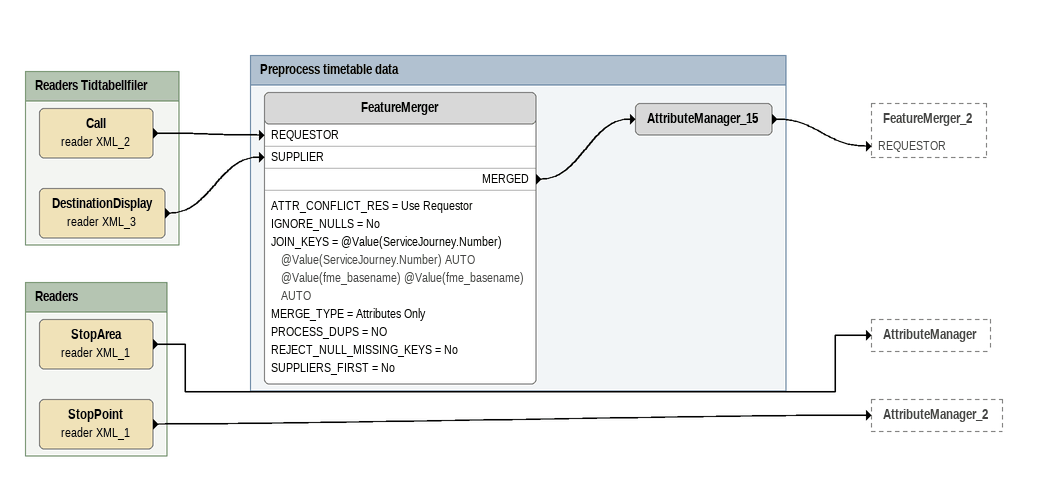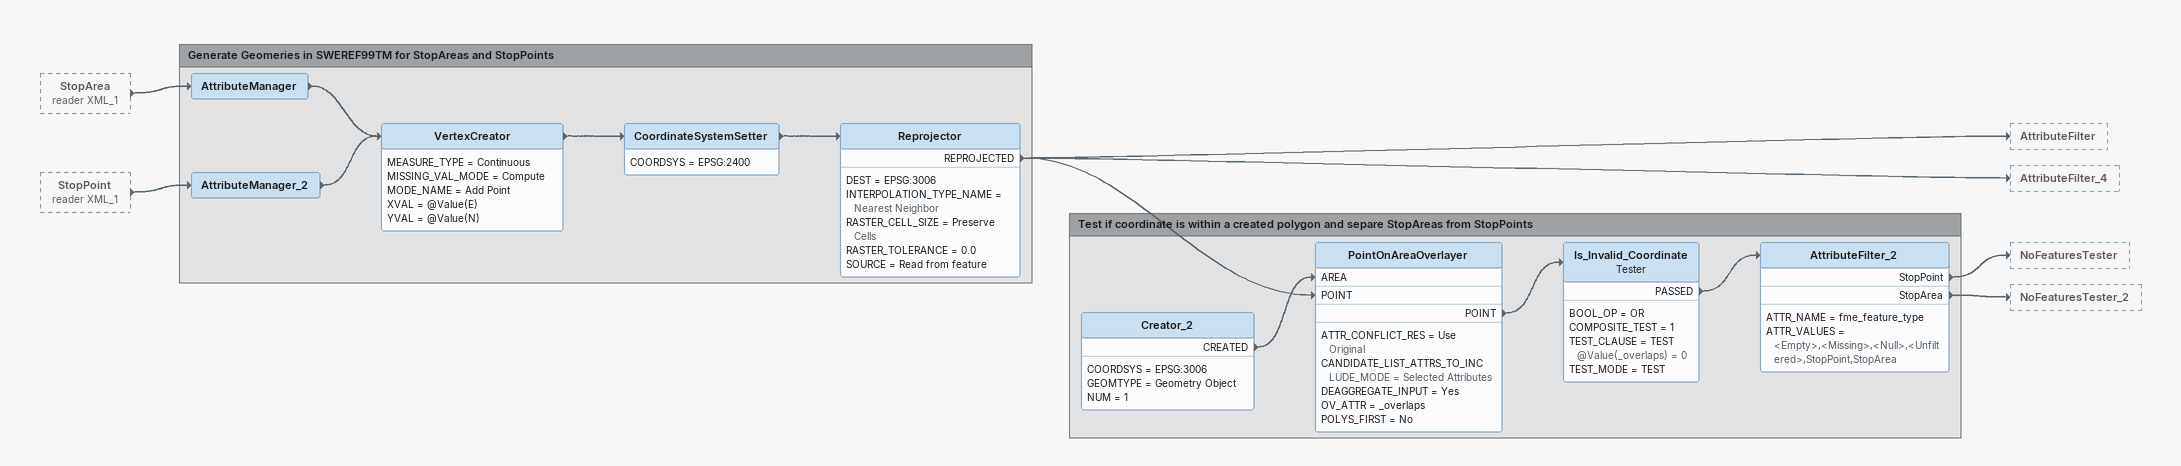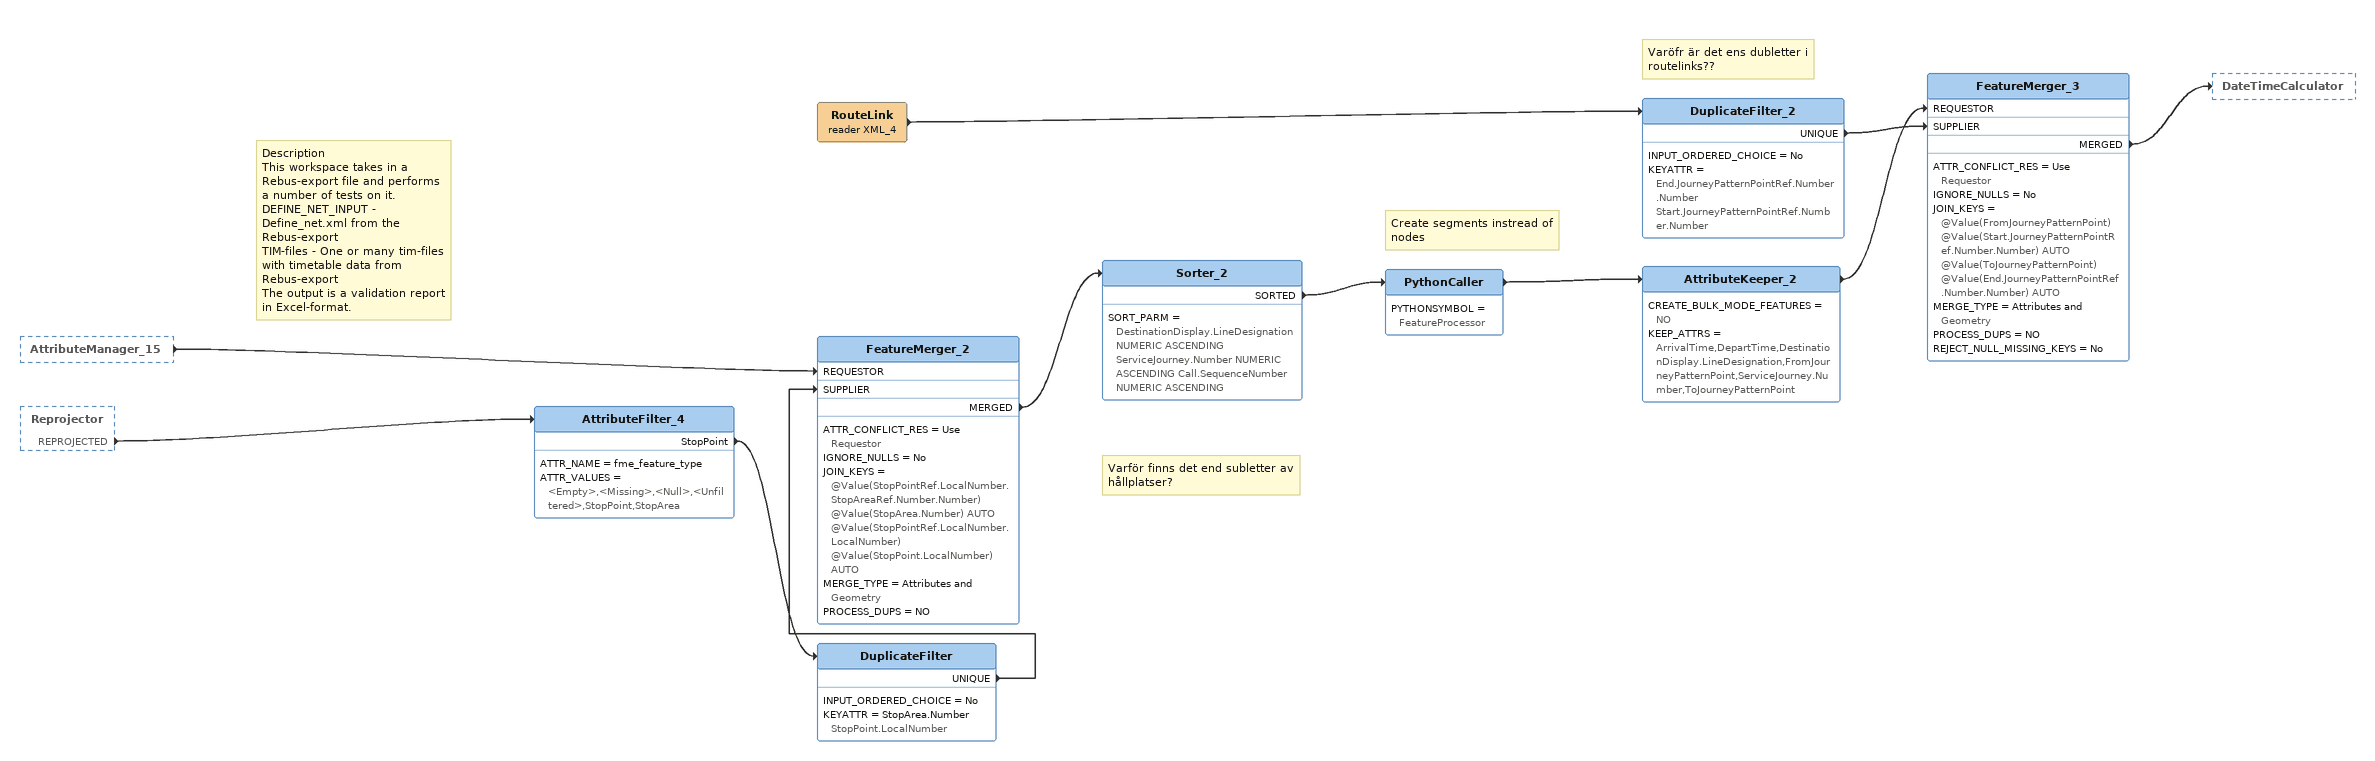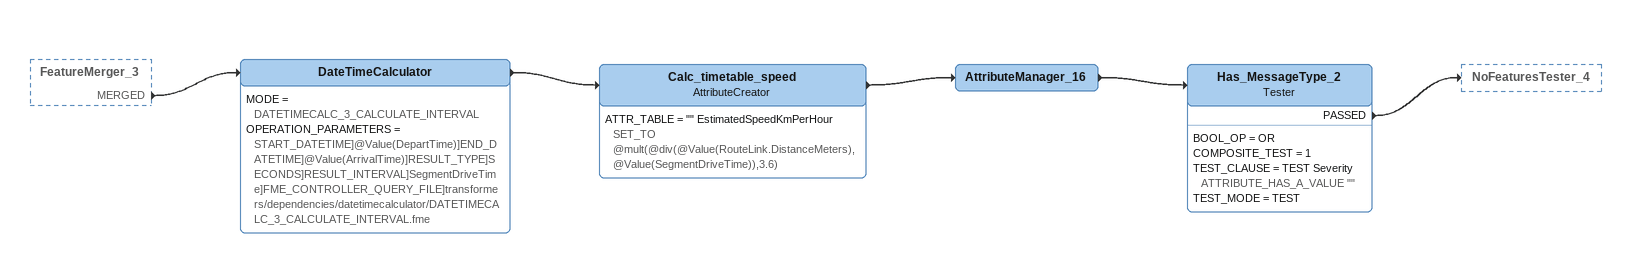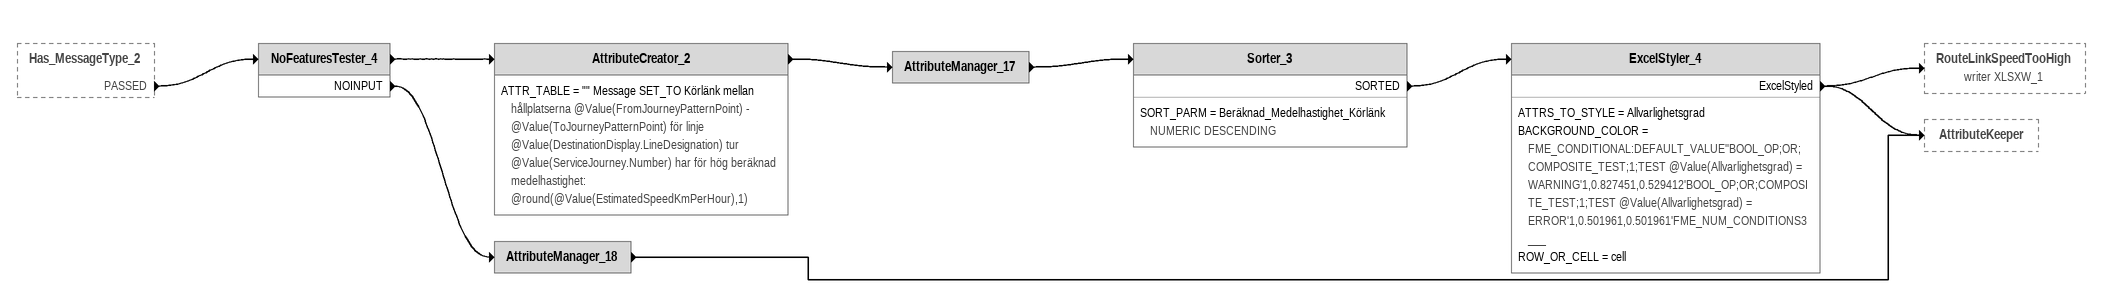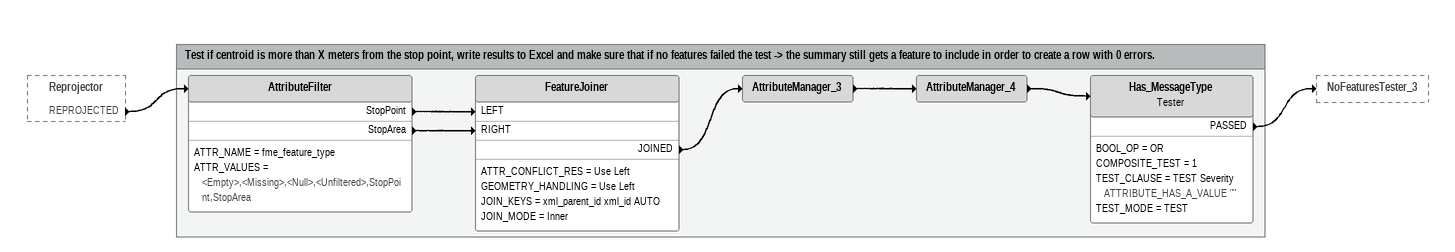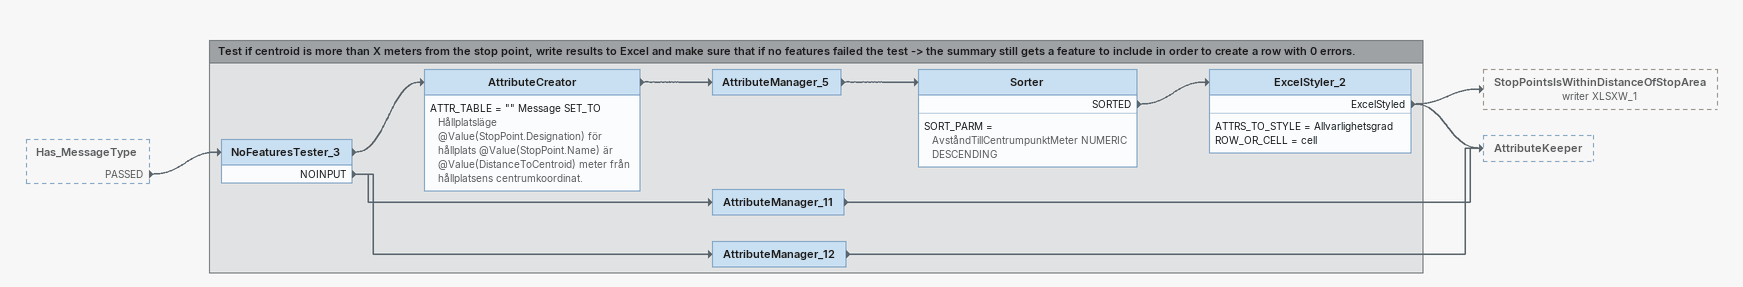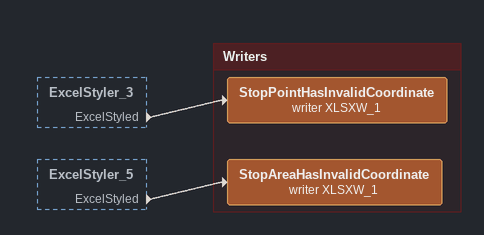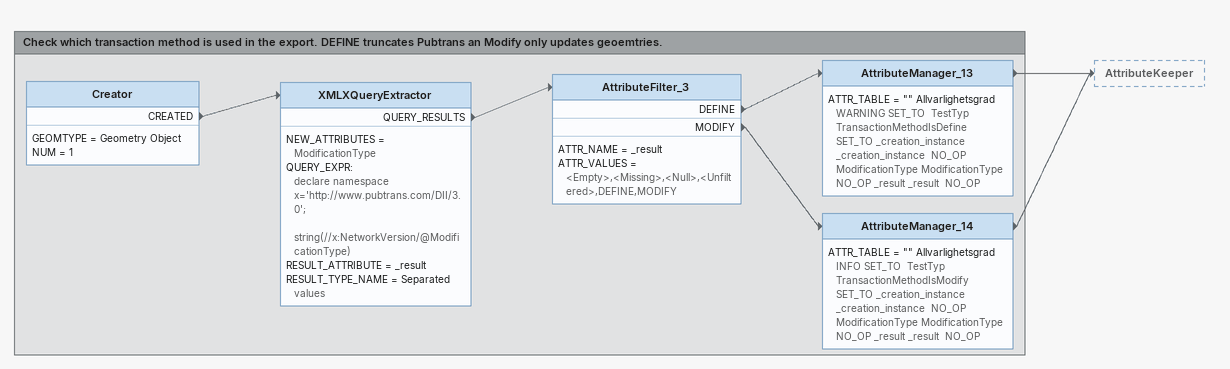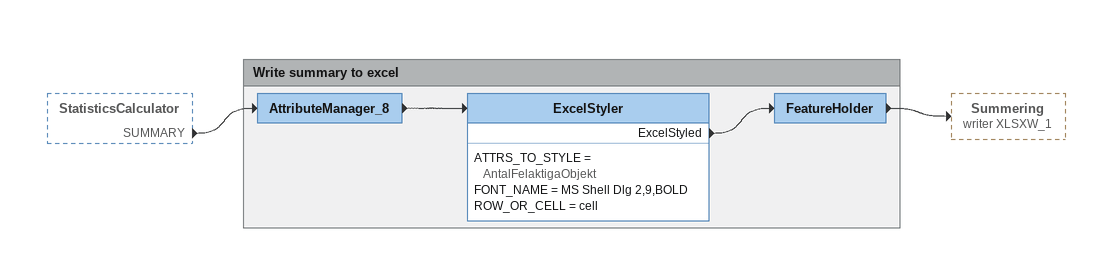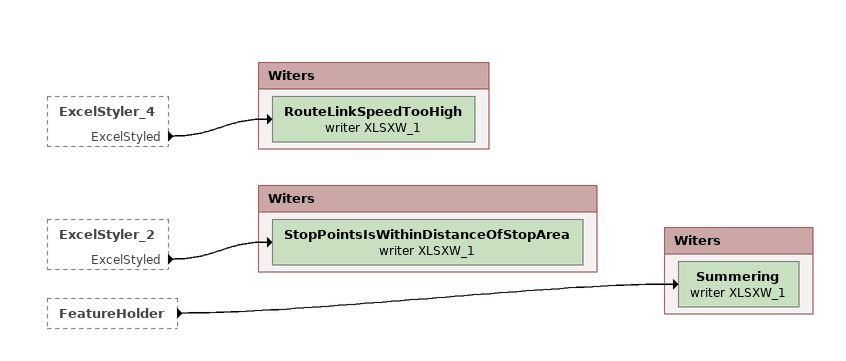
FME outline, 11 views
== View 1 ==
Bookmark: Readers Tidtabellfiler
Call (reader XML_2)
    -> FeatureMerger [REQUESTOR]
DestinationDisplay (reader XML_3)
    -> FeatureMerger [SUPPLIER]

Bookmark: Preprocess timetable data
FeatureMerger
    ATTR_CONFLICT_RES = Use Requestor
    IGNORE_NULLS = No
    JOIN_KEYS = @Value(ServiceJourney.Number) @Value(ServiceJourney.Number) AUTO @Value(fme_basename) @Value(fme_basename) AUTO
    MERGE_TYPE = Attributes Only
    PROCESS_DUPS = NO
    REJECT_NULL_MISSING_KEYS = No
    SUPPLIERS_FIRST = No
    MERGED -> AttributeManager_15
AttributeManager_15
    -> FeatureMerger_2 [REQUESTOR]

Bookmark: Readers
StopArea (reader XML_1)
    -> AttributeManager
StopPoint (reader XML_1)
    -> AttributeManager_2

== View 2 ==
StopArea (reader XML_1) [outside]
    -> AttributeManager
StopPoint (reader XML_1) [outside]
    -> AttributeManager_2

Bookmark: Generate Geomeries in SWEREF99TM for StopAreas and StopPoints
AttributeManager
    -> VertexCreator
AttributeManager_2
    -> VertexCreator
VertexCreator
    MEASURE_TYPE = Continuous
    MISSING_VAL_MODE = Compute
    MODE_NAME = Add Point
    XVAL = @Value(E)
    YVAL = @Value(N)
    -> CoordinateSystemSetter
CoordinateSystemSetter
    COORDSYS = EPSG:2400
    -> Reprojector
Reprojector
    DEST = EPSG:3006
    INTERPOLATION_TYPE_NAME = Nearest Neighbor
    RASTER_CELL_SIZE = Preserve Cells
    RASTER_TOLERANCE = 0.0
    SOURCE = Read from feature
    REPROJECTED -> PointOnAreaOverlayer [POINT]
    REPROJECTED -> AttributeFilter
    REPROJECTED -> AttributeFilter_4

Bookmark: Test if coordinate is within a created polygon and separe StopAreas from StopPoints
Creator_2
    COORDSYS = EPSG:3006
    GEOMTYPE = Geometry Object
    NUM = 1
    CREATED -> PointOnAreaOverlayer [AREA]
PointOnAreaOverlayer
    ATTR_CONFLICT_RES = Use Original
    CANDIDATE_LIST_ATTRS_TO_INCLUDE_MODE = Selected Attributes
    DEAGGREGATE_INPUT = Yes
    OV_ATTR = _overlaps
    POLYS_FIRST = No
    POINT -> Is_Invalid_Coordinate
Is_Invalid_Coordinate: Tester
    BOOL_OP = OR
    COMPOSITE_TEST = 1
    TEST_CLAUSE = TEST @Value(_overlaps) = 0
    TEST_MODE = TEST
    PASSED -> AttributeFilter_2
AttributeFilter_2
    ATTR_NAME = fme_feature_type
    ATTR_VALUES = <Empty>,<Missing>,<Null>,<Unfiltered>,StopPoint,StopArea
    StopPoint -> NoFeaturesTester
    StopArea -> NoFeaturesTester_2

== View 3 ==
AttributeManager_15 [outside]
    -> FeatureMerger_2 [REQUESTOR]
Reprojector [outside]
    REPROJECTED -> AttributeFilter_4
Note: Description / This workspace takes in a Rebus-export file and performs a number of tests on it. / DEFINE_NET_INPUT - Define_net.xml from the Rebus-export / TIM-files - One or many tim-files with timetable data from Rebus-export / The output is a validation report in Excel-format.
AttributeFilter_4
    ATTR_NAME = fme_feature_type
    ATTR_VALUES = <Empty>,<Missing>,<Null>,<Unfiltered>,StopPoint,StopArea
    StopPoint -> DuplicateFilter
Note: Varför finns det end subletter av hållplatser?
DuplicateFilter
    INPUT_ORDERED_CHOICE = No
    KEYATTR = StopArea.Number StopPoint.LocalNumber
    UNIQUE -> FeatureMerger_2 [SUPPLIER]
FeatureMerger_2
    ATTR_CONFLICT_RES = Use Requestor
    IGNORE_NULLS = No
    JOIN_KEYS = @Value(StopPointRef.LocalNumber.StopAreaRef.Number.Number) @Value(StopArea.Number) AUTO @Value(StopPointRef.LocalNumber.LocalNumber) @Value(StopPoint.LocalNumber) AUTO
    MERGE_TYPE = Attributes and Geometry
    PROCESS_DUPS = NO
    MERGED -> Sorter_2
Sorter_2
    SORT_PARM = DestinationDisplay.LineDesignation NUMERIC ASCENDING ServiceJourney.Number NUMERIC ASCENDING Call.SequenceNumber NUMERIC ASCENDING
    SORTED -> PythonCaller
Note: Create segments instread of nodes
PythonCaller
    PYTHONSYMBOL = FeatureProcessor
    -> AttributeKeeper_2
AttributeKeeper_2
    CREATE_BULK_MODE_FEATURES = NO
    KEEP_ATTRS = ArrivalTime,DepartTime,DestinationDisplay.LineDesignation,FromJourneyPatternPoint,ServiceJourney.Number,ToJourneyPatternPoint
    -> FeatureMerger_3 [REQUESTOR]
RouteLink (reader XML_4)
    -> DuplicateFilter_2
Note: Varöfr är det ens dubletter i routelinks??
DuplicateFilter_2
    INPUT_ORDERED_CHOICE = No
    KEYATTR = End.JourneyPatternPointRef.Number.Number Start.JourneyPatternPointRef.Number.Number
    UNIQUE -> FeatureMerger_3 [SUPPLIER]
FeatureMerger_3
    ATTR_CONFLICT_RES = Use Requestor
    IGNORE_NULLS = No
    JOIN_KEYS = @Value(FromJourneyPatternPoint) @Value(Start.JourneyPatternPointRef.Number.Number) AUTO @Value(ToJourneyPatternPoint) @Value(End.JourneyPatternPointRef.Number.Number) AUTO
    MERGE_TYPE = Attributes and Geometry
    PROCESS_DUPS = NO
    REJECT_NULL_MISSING_KEYS = No
    MERGED -> DateTimeCalculator

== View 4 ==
FeatureMerger_3 [outside]
    MERGED -> DateTimeCalculator
DateTimeCalculator
    MODE = DATETIMECALC_3_CALCULATE_INTERVAL
    OPERATION_PARAMETERS = START_DATETIME]@Value(DepartTime)]END_DATETIME]@Value(ArrivalTime)]RESULT_TYPE]SECONDS]RESULT_INTERVAL]SegmentDriveTime]FME_CONTROLLER_QUERY_FILE]transformers/dependencies/datetimecalculator/DATETIMECALC_3_CALCULATE_INTERVAL.fme
    -> Calc_timetable_speed
Calc_timetable_speed: AttributeCreator
    ATTR_TABLE = "" EstimatedSpeedKmPerHour SET_TO @mult(@div(@Value(RouteLink.DistanceMeters),@Value(SegmentDriveTime)),3.6)
    -> AttributeManager_16
AttributeManager_16
    -> Has_MessageType_2
Has_MessageType_2: Tester
    BOOL_OP = OR
    COMPOSITE_TEST = 1
    TEST_CLAUSE = TEST Severity ATTRIBUTE_HAS_A_VALUE ""
    TEST_MODE = TEST
    PASSED -> NoFeaturesTester_4

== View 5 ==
Has_MessageType_2 [outside]
    PASSED -> NoFeaturesTester_4
NoFeaturesTester_4
    NOINPUT -> AttributeManager_18
    -> AttributeCreator_2
AttributeCreator_2
    ATTR_TABLE = "" Message SET_TO Körlänk mellan hållplatserna @Value(FromJourneyPatternPoint) - @Value(ToJourneyPatternPoint) för linje @Value(DestinationDisplay.LineDesignation) tur @Value(ServiceJourney.Number) har för hög beräknad medelhastighet: @round(@Value(EstimatedSpeedKmPerHour),1)
    -> AttributeManager_17
AttributeManager_17
    -> Sorter_3
Sorter_3
    SORT_PARM = Beräknad_Medelhastighet_Körlänk NUMERIC DESCENDING
    SORTED -> ExcelStyler_4
ExcelStyler_4
    ATTRS_TO_STYLE = Allvarlighetsgrad
    BACKGROUND_COLOR = FME_CONDITIONAL:DEFAULT_VALUE''BOOL_OP;OR;COMPOSITE_TEST;1;TEST @Value(Allvarlighetsgrad) = WARNING'1,0.827451,0.529412'BOOL_OP;OR;COMPOSITE_TEST;1;TEST @Value(Allvarlighetsgrad) = ERROR'1,0.501961,0.501961'FME_NUM_CONDITIONS3___
    ROW_OR_CELL = cell
    ExcelStyled -> RouteLinkSpeedTooHigh (writer XLSXW_1)
    ExcelStyled -> AttributeKeeper
AttributeManager_18
    -> AttributeKeeper

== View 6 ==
Reprojector [outside]
    REPROJECTED -> AttributeFilter

Bookmark: Test if centroid is more than X meters from the stop point, write results to Excel and make sure that if no features failed the test -> the summary still gets a feature to include in order to create a row with 0 errors.
AttributeFilter
    ATTR_NAME = fme_feature_type
    ATTR_VALUES = <Empty>,<Missing>,<Null>,<Unfiltered>,StopPoint,StopArea
    StopPoint -> FeatureJoiner [LEFT]
    StopArea -> FeatureJoiner [RIGHT]
FeatureJoiner
    ATTR_CONFLICT_RES = Use Left
    GEOMETRY_HANDLING = Use Left
    JOIN_KEYS = xml_parent_id xml_id AUTO
    JOIN_MODE = Inner
    JOINED -> AttributeManager_3
AttributeManager_3
    -> AttributeManager_4
AttributeManager_4
    -> Has_MessageType
Has_MessageType: Tester
    BOOL_OP = OR
    COMPOSITE_TEST = 1
    TEST_CLAUSE = TEST Severity ATTRIBUTE_HAS_A_VALUE ""
    TEST_MODE = TEST
    PASSED -> NoFeaturesTester_3

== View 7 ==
Has_MessageType [outside]
    PASSED -> NoFeaturesTester_3

Bookmark: Test if centroid is more than X meters from the stop point, write results to Excel and make sure that if no features failed the test -> the summary still gets a feature to include in order to create a row with 0 errors.
NoFeaturesTester_3
    NOINPUT -> AttributeManager_11
    NOINPUT -> AttributeManager_12
    -> AttributeCreator
AttributeCreator
    ATTR_TABLE = "" Message SET_TO Hållplatsläge @Value(StopPoint.Designation) för hållplats @Value(StopPoint.Name) är @Value(DistanceToCentroid) meter från hållplatsens centrumkoordinat.
    -> AttributeManager_5
AttributeManager_5
    -> Sorter
Sorter
    SORT_PARM = AvståndTillCentrumpunktMeter NUMERIC DESCENDING
    SORTED -> ExcelStyler_2
ExcelStyler_2
    ATTRS_TO_STYLE = Allvarlighetsgrad
    ROW_OR_CELL = cell
    ExcelStyled -> StopPointsIsWithinDistanceOfStopArea (writer XLSXW_1)
    ExcelStyled -> AttributeKeeper
AttributeManager_11
    -> AttributeKeeper
AttributeManager_12
    -> AttributeKeeper

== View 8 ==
ExcelStyler_3 [outside]
    ExcelStyled -> StopPointHasInvalidCoordinate (writer XLSXW_1)
ExcelStyler_5 [outside]
    ExcelStyled -> StopAreaHasInvalidCoordinate (writer XLSXW_1)

Bookmark: Writers
StopPointHasInvalidCoordinate (writer XLSXW_1)
StopAreaHasInvalidCoordinate (writer XLSXW_1)

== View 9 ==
Bookmark: Check which transaction method is used in the export. DEFINE truncates Pubtrans an Modify only updates geoemtries.
Creator
    GEOMTYPE = Geometry Object
    NUM = 1
    CREATED -> XMLXQueryExtractor
XMLXQueryExtractor
    NEW_ATTRIBUTES = ModificationType
    QUERY_EXPR:
      declare namespace x='http://www.pubtrans.com/DII/3.0';

      string(//x:NetworkVersion/@ModificationType)
    RESULT_ATTRIBUTE = _result
    RESULT_TYPE_NAME = Separated values
    QUERY_RESULTS -> AttributeFilter_3
AttributeFilter_3
    ATTR_NAME = _result
    ATTR_VALUES = <Empty>,<Missing>,<Null>,<Unfiltered>,DEFINE,MODIFY
    DEFINE -> AttributeManager_13
    MODIFY -> AttributeManager_14
AttributeManager_13
    ATTR_TABLE = "" Allvarlighetsgrad WARNING SET_TO  TestTyp TransactionMethodIsDefine SET_TO _creation_instance _creation_instance  NO_OP ModificationType ModificationType  NO_OP _result _result  NO_OP
    -> AttributeKeeper
AttributeManager_14
    ATTR_TABLE = "" Allvarlighetsgrad INFO SET_TO  TestTyp TransactionMethodIsModify SET_TO _creation_instance _creation_instance  NO_OP ModificationType ModificationType  NO_OP _result _result  NO_OP
    -> AttributeKeeper

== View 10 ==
StatisticsCalculator [outside]
    SUMMARY -> AttributeManager_8

Bookmark: Write summary to excel
AttributeManager_8
    -> ExcelStyler
ExcelStyler
    ATTRS_TO_STYLE = AntalFelaktigaObjekt
    FONT_NAME = MS Shell Dlg 2,9,BOLD
    ROW_OR_CELL = cell
    ExcelStyled -> FeatureHolder
FeatureHolder
    -> Summering (writer XLSXW_1)

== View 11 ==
ExcelStyler_4 [outside]
    ExcelStyled -> RouteLinkSpeedTooHigh (writer XLSXW_1)
ExcelStyler_2 [outside]
    ExcelStyled -> StopPointsIsWithinDistanceOfStopArea (writer XLSXW_1)
FeatureHolder [outside]
    -> Summering (writer XLSXW_1)

Bookmark: Witers
StopPointsIsWithinDistanceOfStopArea (writer XLSXW_1)

Bookmark: Witers
RouteLinkSpeedTooHigh (writer XLSXW_1)

Bookmark: Witers
Summering (writer XLSXW_1)
